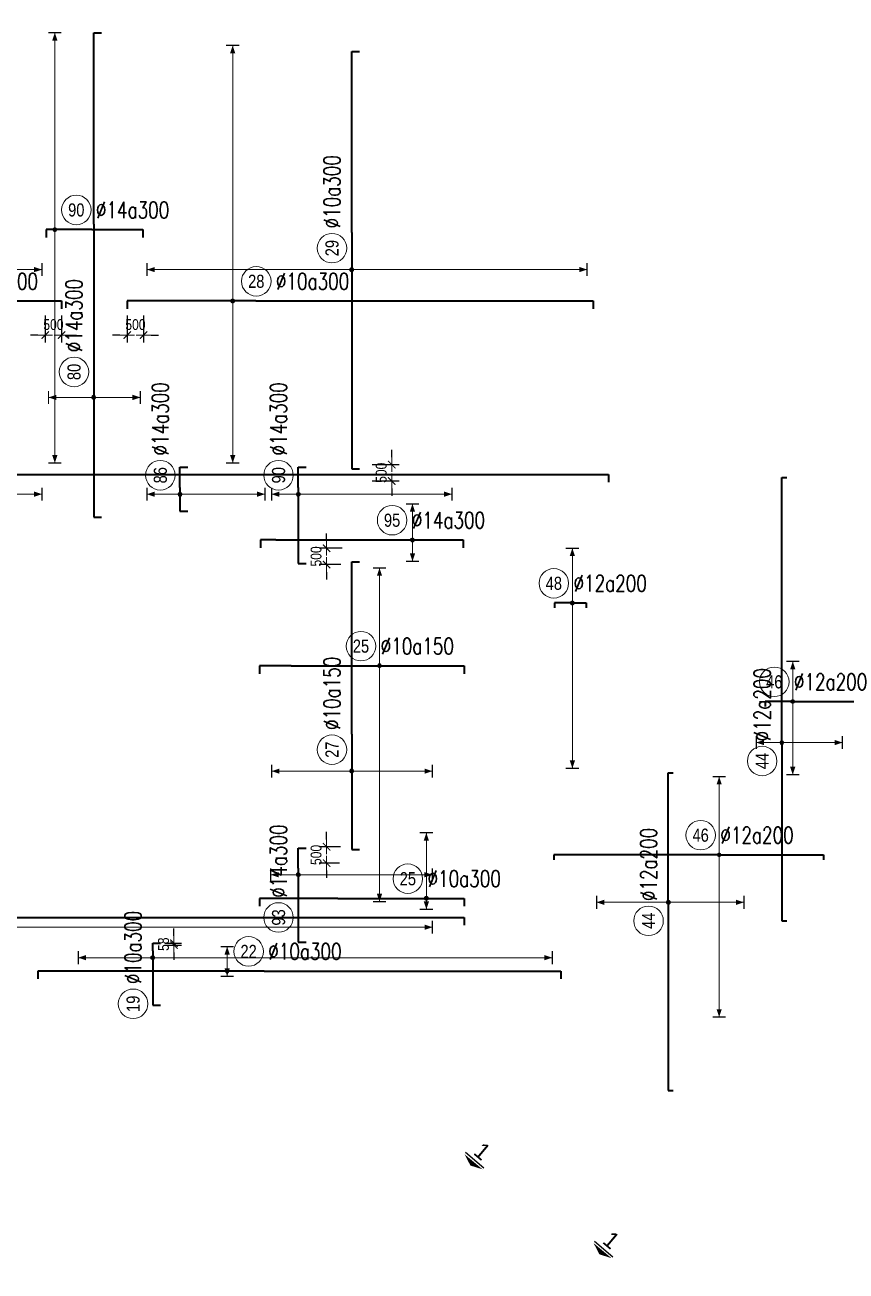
# Model space of a CAD drawing. Header units: millimetres. Extents: x -211477 to 1328726, y -15421 to 98394.
# Drawn here: x 70582 to 95609, y 40765 to 78752 of the extents above; entities that cross this region are included whole.
import ezdxf
from ezdxf.enums import TextEntityAlignment as Align

# ---------------------------------------------------------------- set-up
doc = ezdxf.new("R2010")
doc.units = ezdxf.units.MM
doc.header["$MEASUREMENT"] = 0
for name, color, linetype, lineweight in [('00-TT.Dim', 8, 'Continuous', 13), ('00-TT.Text', 4, 'Continuous', 13), ('NDC_S_DIM', 1, 'Continuous', 9), ('NDC_S_REBAR', 4, 'Continuous', 35), ('NDC_S_VN TEXT', 7, 'Continuous', 20)]:
    doc.layers.add(name, color=color, linetype=linetype, lineweight=lineweight)
doc.styles.add('ARIAL', font='arial.ttf', dxfattribs={"width": 0.8})
doc.styles.add('AUDIT_D_170222151448-0', font='')
doc.styles.add('NDC_ROMANS', font='romans.shx', dxfattribs={"width": 0.8})
doc.styles.add('VNAVANTH', font='')
doc.styles.get('AUDIT_D_170222151448-0').set_extended_font_data('.VnAvantH')
doc.styles.get('VNAVANTH').set_extended_font_data('.VnAvantH')
doc.dimstyles.new('NDC_dim_150', dxfattribs={"dimscale": 150, "dimtxt": 2.2, "dimasz": 1.5, "dimexe": 1.5, "dimexo": 2.5, "dimgap": 1, "dimtad": 1, "dimdec": 0, "dimzin": 0, "dimdsep": 46, "dimtxsty": 'ARIAL', "dimblk": 'DIMMARK', "dimcen": 0.09, "dimdle": 1.2, "dimclrd": 1, "dimclre": 1, "dimclrt": 3, "dimadec": 0, "dimazin": 0, "dimtfac": 1, "dimtdec": 0, "dimtix": 1, "dimtofl": 0, "dimtmove": 0, "dimatfit": 3, "dimfxl": 4, "dimfxlon": 1, "dimtolj": 1, "dimtzin": 0, "dimarcsym": 0})

# ---------------------------------------------------------------- blocks, each defined once
blk = doc.blocks.new('*U30')
h = blk.add_hatch(color=6)
edge = h.paths.add_edge_path()
edge.add_arc((0, 0), 0.3, 0, 360)
at = {"layer": 'NDC_S_DIM', "color": 8}
for q in [(0, 11.93), (0, -24.73)]:
    blk.add_line((0, 0), q, dxfattribs=at)
for points in [[(-1, 11.93, 0.2, 0.2, 0), (1, 11.93, 0, 0, 0)], [(-1, -24.73, 0.2, 0.2, 0), (1, -24.73, 0, 0, 0)]]:
    blk.add_lwpolyline(points, format="xyseb", dxfattribs=at)
at = {"layer": 'NDC_S_DIM'}
blk.add_circle((-2.82, 3), 2.25, dxfattribs=at)
at = {"layer": 'NDC_S_DIM', "color": 6}
blk.add_circle((0, 0), 0.3, dxfattribs=at)
at = {"layer": 'NDC_S_DIM', "color": 8}
for points in [[(-0.4, 10.73), (0, 11.93), (0.4, 10.73)], [(-0.4, -23.53), (0, -24.73), (0.4, -23.53)]]:
    blk.add_solid(points, dxfattribs=at)
at = {"layer": 'NDC_S_REBAR'}
for p, q in [((0, 0), (-25.21, 0)), ((-25.21, 0), (-25.21, -0.75)), ((0, 0), (15.88, 0)), ((15.88, 0), (15.88, -0.75)), ((-25.21, -0.75), (-25.21, -0.75)), ((15.88, -0.75), (15.88, -0.75))]:
    blk.add_line(p, q, dxfattribs=at)
at = {"layer": 'NDC_S_VN TEXT', "style": 'ARIAL', "width": 0.8}
blk.add_attdef('KHT', text='', height=2, dxfattribs=at).set_placement((-2.82, 3), align=Align.MIDDLE_CENTER)
at = {"layer": 'NDC_S_VN TEXT', "color": 3, "style": 'NDC_ROMANS', "width": 0.75}
blk.add_attdef('DKT', (0.18, 1.75), '', height=2.5, dxfattribs=at)
blk = doc.blocks.new('*U31')
h = blk.add_hatch(color=6)
edge = h.paths.add_edge_path()
edge.add_arc((0, 0), 0.3, 0, 360)
at = {"layer": 'NDC_S_DIM', "color": 8}
for q in [(0, 10.93), (0, -11.54)]:
    blk.add_line((0, 0), q, dxfattribs=at)
for points in [[(-1, 10.93, 0.2, 0.2, 0), (1, 10.93, 0, 0, 0)], [(-1, -11.54, 0.2, 0.2, 0), (1, -11.54, 0, 0, 0)]]:
    blk.add_lwpolyline(points, format="xyseb", dxfattribs=at)
at = {"layer": 'NDC_S_DIM'}
blk.add_circle((-2.82, 3), 2.25, dxfattribs=at)
at = {"layer": 'NDC_S_DIM', "color": 6}
blk.add_circle((0, 0), 0.3, dxfattribs=at)
at = {"layer": 'NDC_S_DIM', "color": 8}
for points in [[(-0.4, 9.73), (0, 10.93), (0.4, 9.73)], [(-0.4, -10.34), (0, -11.54), (0.4, -10.34)]]:
    blk.add_solid(points, dxfattribs=at)
at = {"layer": 'NDC_S_REBAR'}
for p, q in [((0, 0), (-28.68, 0)), ((-28.68, 0), (-28.68, -0.75)), ((0, 0), (19.76, 0)), ((19.76, 0), (19.76, -0.75)), ((-28.68, -0.75), (-28.68, -0.75)), ((19.76, -0.75), (19.76, -0.75))]:
    blk.add_line(p, q, dxfattribs=at)
at = {"layer": 'NDC_S_VN TEXT', "style": 'ARIAL', "width": 0.8}
blk.add_attdef('KHT', text='', height=2, dxfattribs=at).set_placement((-2.82, 3), align=Align.MIDDLE_CENTER)
at = {"layer": 'NDC_S_VN TEXT', "color": 3, "style": 'NDC_ROMANS', "width": 0.75}
blk.add_attdef('DKT', (0.18, 1.75), '', height=2.5, dxfattribs=at)
blk = doc.blocks.new('DIMMARK')
at = {"layer": 'NDC_S_DIM', "color": 1}
blk.add_line((-1.5, 0), (1, 0), dxfattribs=at)
at = {"layer": 'NDC_S_DIM', "color": 2, "const_width": 0.15}
blk.add_lwpolyline([(-0.5, -0.5), (0.5, 0.5)], dxfattribs=at)
blk = doc.blocks.new('*D114')
at = {"layer": 'NDC_S_DIM', "color": 1, "lineweight": -2, "transparency": 16777216}
for p, q in [((71200, 69897), (71200, 69072)), ((71700, 69897), (71700, 69072)), ((70975, 69297), (70750, 69297)), ((71925, 69297), (72150, 69297))]:
    blk.add_line(p, q, dxfattribs=at)
at = {"layer": 'NDC_S_DIM', "color": 1, "lineweight": -2, "transparency": 16777216, "xscale": 225, "yscale": 225, "zscale": 225}
blk.add_blockref('DIMMARK', (71200, 69297), dxfattribs=at)
at = {"layer": 'NDC_S_DIM', "color": 1, "lineweight": -2, "transparency": 16777216, "xscale": 225, "yscale": 225, "zscale": 225, "rotation": 180}
blk.add_blockref('DIMMARK', (71700, 69297), dxfattribs=at)
at = {"layer": 'NDC_S_DIM', "color": 3, "transparency": 16777216, "insert": (71450, 69616), "char_height": 330, "attachment_point": 5, "style": 'ARIAL'}
blk.add_mtext('\\A1;500', dxfattribs=at)
blk = doc.blocks.new('*D115')
at = {"layer": 'NDC_S_DIM', "color": 1, "lineweight": -2, "transparency": 16777216}
for p, q in [((73700, 69897), (73700, 69072)), ((74200, 69897), (74200, 69072)), ((73475, 69297), (73250, 69297)), ((74425, 69297), (74650, 69297))]:
    blk.add_line(p, q, dxfattribs=at)
at = {"layer": 'NDC_S_DIM', "color": 1, "lineweight": -2, "transparency": 16777216, "xscale": 225, "yscale": 225, "zscale": 225}
blk.add_blockref('DIMMARK', (73700, 69297), dxfattribs=at)
at = {"layer": 'NDC_S_DIM', "color": 1, "lineweight": -2, "transparency": 16777216, "xscale": 225, "yscale": 225, "zscale": 225, "rotation": 180}
blk.add_blockref('DIMMARK', (74200, 69297), dxfattribs=at)
at = {"layer": 'NDC_S_DIM', "color": 3, "transparency": 16777216, "insert": (73950, 69616), "char_height": 330, "attachment_point": 5, "style": 'ARIAL'}
blk.add_mtext('\\A1;500', dxfattribs=at)
blk = doc.blocks.new('*D116')
at = {"layer": 'NDC_S_DIM', "color": 1, "lineweight": -2, "transparency": 16777216}
for p, q in [((81761, 65575), (81761, 65800)), ((81161, 65350), (81986, 65350)), ((81161, 64850), (81986, 64850)), ((81761, 64625), (81761, 64400))]:
    blk.add_line(p, q, dxfattribs=at)
at = {"layer": 'NDC_S_DIM', "color": 1, "lineweight": -2, "transparency": 16777216, "xscale": 225, "yscale": 225, "zscale": 225}
for p, rotation in [((81761, 65350), 270), ((81761, 64850), 90)]:
    blk.add_blockref('DIMMARK', p, dxfattribs=dict(at, rotation=rotation))
at = {"layer": 'NDC_S_DIM', "color": 3, "transparency": 16777216, "insert": (81442, 65100), "char_height": 330, "attachment_point": 5, "rotation": 90, "style": 'ARIAL'}
blk.add_mtext('\\A1;500', dxfattribs=at)
blk = doc.blocks.new('*D117')
at = {"layer": 'NDC_S_DIM', "color": 1, "lineweight": -2, "transparency": 16777216}
for p, q in [((79776, 63025), (79776, 63250)), ((80251, 62800), (79551, 62800)), ((80208, 62300), (79551, 62300)), ((79776, 62075), (79776, 61850))]:
    blk.add_line(p, q, dxfattribs=at)
at = {"layer": 'NDC_S_DIM', "color": 1, "lineweight": -2, "transparency": 16777216, "xscale": 225, "yscale": 225, "zscale": 225}
for p, rotation in [((79776, 62800), 270), ((79776, 62300), 90)]:
    blk.add_blockref('DIMMARK', p, dxfattribs=dict(at, rotation=rotation))
at = {"layer": 'NDC_S_DIM', "color": 3, "transparency": 16777216, "insert": (79457, 62550), "char_height": 330, "attachment_point": 5, "rotation": 90, "style": 'ARIAL'}
blk.add_mtext('\\A1;500', dxfattribs=at)
blk = doc.blocks.new('*D118')
at = {"layer": 'NDC_S_DIM', "color": 1, "lineweight": -2, "transparency": 16777216}
for p, q in [((79776, 53925), (79776, 54150)), ((80204, 53700), (79551, 53700)), ((80166, 53200), (79551, 53200)), ((79776, 52975), (79776, 52750))]:
    blk.add_line(p, q, dxfattribs=at)
at = {"layer": 'NDC_S_DIM', "color": 1, "lineweight": -2, "transparency": 16777216, "xscale": 225, "yscale": 225, "zscale": 225}
for p, rotation in [((79776, 53700), 270), ((79776, 53200), 90)]:
    blk.add_blockref('DIMMARK', p, dxfattribs=dict(at, rotation=rotation))
at = {"layer": 'NDC_S_DIM', "color": 3, "transparency": 16777216, "insert": (79457, 53450), "char_height": 330, "attachment_point": 5, "rotation": 90, "style": 'ARIAL'}
blk.add_mtext('\\A1;500', dxfattribs=at)
blk = doc.blocks.new('*U80')
h = blk.add_hatch(color=6)
edge = h.paths.add_edge_path()
edge.add_arc((27.07, 0), 0.3, 0, 360)
at = {"layer": 'NDC_S_DIM', "color": 8}
for q in [(27.07, 1.49), (27.07, -3.74)]:
    blk.add_line((27.07, 0), q, dxfattribs=at)
for points in [[(26.07, 1.49, 0.2, 0.2, 0), (28.07, 1.49, 0, 0, 0)], [(26.07, -3.74, 0.2, 0.2, 0), (28.07, -3.74, 0, 0, 0)]]:
    blk.add_lwpolyline(points, format="xyseb", dxfattribs=at)
at = {"layer": 'NDC_S_DIM'}
blk.add_circle((35.24, 3), 2.25, dxfattribs=at)
at = {"layer": 'NDC_S_DIM', "color": 6}
blk.add_circle((27.07, 0), 0.3, dxfattribs=at)
at = {"layer": 'NDC_S_DIM', "color": 8}
for points in [[(26.67, 0.29), (27.07, 1.49), (27.47, 0.29)], [(26.67, -2.54), (27.07, -3.74), (27.47, -2.54)]]:
    blk.add_solid(points, dxfattribs=at)
at = {"layer": 'NDC_S_REBAR'}
for p, q in [((0, 0), (-42.55, 0)), ((-42.55, 0), (-42.55, -1.2)), ((0, 0), (211.07, 0)), ((211.07, 0), (211.07, -1.2)), ((-42.55, -1.2), (-42.55, -1.2)), ((211.07, -1.2), (211.07, -1.2))]:
    blk.add_line(p, q, dxfattribs=at)
at = {"layer": 'NDC_S_VN TEXT', "style": 'ARIAL', "width": 0.8}
blk.add_attdef('KHT', text='', height=2, dxfattribs=at).set_placement((35.24, 3), align=Align.MIDDLE_CENTER)
at = {"layer": 'NDC_S_VN TEXT', "color": 3, "style": 'NDC_ROMANS', "width": 0.75}
blk.add_attdef('DKT', (38.24, 1.75), '', height=2.5, dxfattribs=at)
blk = doc.blocks.new('*U83')
h = blk.add_hatch(color=6)
edge = h.paths.add_edge_path()
edge.add_arc((-7.93, 0), 0.3, 0, 360)
at = {"layer": 'NDC_S_DIM', "color": 8}
for q in [(-7.93, 41.97), (-7.93, -24.94)]:
    blk.add_line((-7.93, 0), q, dxfattribs=at)
for points in [[(-8.93, 41.97, 0.2, 0.2, 0), (-6.93, 41.97, 0, 0, 0)], [(-8.93, -24.94, 0.2, 0.2, 0), (-6.93, -24.94, 0, 0, 0)]]:
    blk.add_lwpolyline(points, format="xyseb", dxfattribs=at)
at = {"layer": 'NDC_S_DIM'}
blk.add_circle((-2.39, 3), 2.25, dxfattribs=at)
at = {"layer": 'NDC_S_DIM', "color": 6}
blk.add_circle((-7.93, 0), 0.3, dxfattribs=at)
at = {"layer": 'NDC_S_DIM', "color": 8}
for points in [[(-8.33, 40.77), (-7.93, 41.97), (-7.53, 40.77)], [(-8.33, -23.74), (-7.93, -24.94), (-7.53, -23.74)]]:
    blk.add_solid(points, dxfattribs=at)
at = {"layer": 'NDC_S_REBAR'}
for p, q in [((0, 0), (-19.62, 0)), ((-19.62, 0), (-19.62, -1.2)), ((0, 0), (15.38, 0)), ((15.38, 0), (15.38, -1.2)), ((-19.62, -1.2), (-19.62, -1.2)), ((15.38, -1.2), (15.38, -1.2))]:
    blk.add_line(p, q, dxfattribs=at)
at = {"layer": 'NDC_S_VN TEXT', "style": 'ARIAL', "width": 0.8}
blk.add_attdef('KHT', text='', height=2, dxfattribs=at).set_placement((-2.39, 3), align=Align.MIDDLE_CENTER)
at = {"layer": 'NDC_S_VN TEXT', "color": 3, "style": 'NDC_ROMANS', "width": 0.75}
blk.add_attdef('DKT', (0.61, 1.75), '', height=2.5, dxfattribs=at)
blk = doc.blocks.new('*U78')
h = blk.add_hatch(color=6)
edge = h.paths.add_edge_path()
edge.add_arc((-3.55, 0), 0.3, 0, 360)
at = {"layer": 'NDC_S_DIM', "color": 8}
for q in [(-3.55, 38.94), (-3.55, -24.69)]:
    blk.add_line((-3.55, 0), q, dxfattribs=at)
for points in [[(-4.55, 38.94, 0.2, 0.2, 0), (-2.55, 38.94, 0, 0, 0)], [(-4.55, -24.69, 0.2, 0.2, 0), (-2.55, -24.69, 0, 0, 0)]]:
    blk.add_lwpolyline(points, format="xyseb", dxfattribs=at)
at = {"layer": 'NDC_S_DIM'}
blk.add_circle((0.04, 3), 2.25, dxfattribs=at)
at = {"layer": 'NDC_S_DIM', "color": 6}
blk.add_circle((-3.55, 0), 0.3, dxfattribs=at)
at = {"layer": 'NDC_S_DIM', "color": 8}
for points in [[(-3.95, 37.74), (-3.55, 38.94), (-3.15, 37.74)], [(-3.95, -23.49), (-3.55, -24.69), (-3.15, -23.49)]]:
    blk.add_solid(points, dxfattribs=at)
at = {"layer": 'NDC_S_REBAR'}
for p, q in [((0, 0), (-19.62, 0)), ((-19.62, 0), (-19.62, -1.2)), ((0, 0), (51.36, 0)), ((51.36, 0), (51.36, -1.2)), ((-19.62, -1.2), (-19.62, -1.2)), ((51.36, -1.2), (51.36, -1.2))]:
    blk.add_line(p, q, dxfattribs=at)
at = {"layer": 'NDC_S_VN TEXT', "style": 'ARIAL', "width": 0.8}
blk.add_attdef('KHT', text='', height=2, dxfattribs=at).set_placement((0.04, 3), align=Align.MIDDLE_CENTER)
at = {"layer": 'NDC_S_VN TEXT', "color": 3, "style": 'NDC_ROMANS', "width": 0.75}
blk.add_attdef('DKT', (3.04, 1.75), '', height=2.5, dxfattribs=at)
blk = doc.blocks.new('*U104')
h = blk.add_hatch(color=6)
edge = h.paths.add_edge_path()
edge.add_arc((13.48, 0), 0.3, 0, 360)
at = {"layer": 'NDC_S_DIM', "color": 8}
for q in [(13.48, 14.92), (13.48, -35.94)]:
    blk.add_line((13.48, 0), q, dxfattribs=at)
for points in [[(12.48, 14.92, 0.2, 0.2, 0), (14.48, 14.92, 0, 0, 0)], [(12.48, -35.94, 0.2, 0.2, 0), (14.48, -35.94, 0, 0, 0)]]:
    blk.add_lwpolyline(points, format="xyseb", dxfattribs=at)
at = {"layer": 'NDC_S_DIM'}
blk.add_circle((10.66, 3), 2.25, dxfattribs=at)
at = {"layer": 'NDC_S_DIM', "color": 6}
blk.add_circle((13.48, 0), 0.3, dxfattribs=at)
at = {"layer": 'NDC_S_DIM', "color": 8}
for points in [[(13.08, 13.72), (13.48, 14.92), (13.88, 13.72)], [(13.08, -34.74), (13.48, -35.94), (13.88, -34.74)]]:
    blk.add_solid(points, dxfattribs=at)
at = {"layer": 'NDC_S_REBAR'}
for p, q in [((0, 0), (-4.81, 0)), ((-4.81, 0), (-4.81, -1.2)), ((0, 0), (26.39, 0)), ((26.39, 0), (26.39, -1.2)), ((-4.81, -1.2), (-4.81, -1.2)), ((26.39, -1.2), (26.39, -1.2))]:
    blk.add_line(p, q, dxfattribs=at)
at = {"layer": 'NDC_S_VN TEXT', "style": 'ARIAL', "width": 0.8}
blk.add_attdef('KHT', text='', height=2, dxfattribs=at).set_placement((10.66, 3), align=Align.MIDDLE_CENTER)
at = {"layer": 'NDC_S_VN TEXT', "color": 3, "style": 'NDC_ROMANS', "width": 0.75}
blk.add_attdef('DKT', (13.66, 1.75), '', height=2.5, dxfattribs=at)
blk = doc.blocks.new('*U97')
h = blk.add_hatch(color=6)
edge = h.paths.add_edge_path()
edge.add_arc((-5.66, 0), 0.3, 0, 360)
at = {"layer": 'NDC_S_DIM', "color": 8}
for q in [(-5.66, 31.2), (-5.66, -35.88)]:
    blk.add_line((-5.66, 0), q, dxfattribs=at)
for points in [[(-6.66, 31.2, 0.2, 0.2, 0), (-4.66, 31.2, 0, 0, 0)], [(-6.66, -35.88, 0.2, 0.2, 0), (-4.66, -35.88, 0, 0, 0)]]:
    blk.add_lwpolyline(points, format="xyseb", dxfattribs=at)
at = {"layer": 'NDC_S_DIM'}
blk.add_circle((-2.39, 3), 2.25, dxfattribs=at)
at = {"layer": 'NDC_S_DIM', "color": 6}
blk.add_circle((-5.66, 0), 0.3, dxfattribs=at)
at = {"layer": 'NDC_S_DIM', "color": 8}
for points in [[(-6.06, 30), (-5.66, 31.2), (-5.26, 30)], [(-6.06, -34.68), (-5.66, -35.88), (-5.26, -34.68)]]:
    blk.add_solid(points, dxfattribs=at)
at = {"layer": 'NDC_S_REBAR'}
for p, q in [((0, 0), (-36.04, 0)), ((-36.04, 0), (-36.04, -1.2)), ((0, 0), (27.6, 0)), ((27.6, 0), (27.6, -1.2)), ((-36.04, -1.2), (-36.04, -1.2)), ((27.6, -1.2), (27.6, -1.2))]:
    blk.add_line(p, q, dxfattribs=at)
at = {"layer": 'NDC_S_VN TEXT', "style": 'ARIAL', "width": 0.8}
blk.add_attdef('KHT', text='', height=2, dxfattribs=at).set_placement((-2.39, 3), align=Align.MIDDLE_CENTER)
at = {"layer": 'NDC_S_VN TEXT', "color": 3, "style": 'NDC_ROMANS', "width": 0.75}
blk.add_attdef('DKT', (0.61, 1.75), '', height=2.5, dxfattribs=at)
blk = doc.blocks.new('*U92')
h = blk.add_hatch(color=6)
edge = h.paths.add_edge_path()
edge.add_arc((-26.39, 0), 0.3, 0, 360)
at = {"layer": 'NDC_S_DIM', "color": 8}
for q in [(-26.39, 6.89), (-26.39, -7.11)]:
    blk.add_line((-26.39, 0), q, dxfattribs=at)
for points in [[(-27.39, 6.89, 0.2, 0.2, 0), (-25.39, 6.89, 0, 0, 0)], [(-27.39, -7.11, 0.2, 0.2, 0), (-25.39, -7.11, 0, 0, 0)]]:
    blk.add_lwpolyline(points, format="xyseb", dxfattribs=at)
at = {"layer": 'NDC_S_DIM'}
blk.add_circle((-22.5, 3), 2.25, dxfattribs=at)
at = {"layer": 'NDC_S_DIM', "color": 6}
blk.add_circle((-26.39, 0), 0.3, dxfattribs=at)
at = {"layer": 'NDC_S_DIM', "color": 8}
for points in [[(-26.79, 5.69), (-26.39, 6.89), (-25.99, 5.69)], [(-26.79, -5.91), (-26.39, -7.11), (-25.99, -5.91)]]:
    blk.add_solid(points, dxfattribs=at)
at = {"layer": 'NDC_S_REBAR'}
for p, q in [((0, 0), (-44.66, 0)), ((-44.66, 0), (-44.66, -1.2)), ((0, 0), (29.17, 0)), ((29.17, 0), (29.17, -1.2)), ((-44.66, -1.2), (-44.66, -1.2)), ((29.17, -1.2), (29.17, -1.2))]:
    blk.add_line(p, q, dxfattribs=at)
at = {"layer": 'NDC_S_VN TEXT', "style": 'ARIAL', "width": 0.8}
blk.add_attdef('KHT', text='', height=2, dxfattribs=at).set_placement((-22.5, 3), align=Align.MIDDLE_CENTER)
at = {"layer": 'NDC_S_VN TEXT', "color": 3, "style": 'NDC_ROMANS', "width": 0.75}
blk.add_attdef('DKT', (-19.5, 1.75), '', height=2.5, dxfattribs=at)
blk = doc.blocks.new('*U84')
h = blk.add_hatch(color=6)
edge = h.paths.add_edge_path()
edge.add_arc((-1.02, 0), 0.3, 0, 360)
at = {"layer": 'NDC_S_DIM', "color": 8}
for q in [(-1.02, 5.04), (-1.02, -12.96)]:
    blk.add_line((-1.02, 0), q, dxfattribs=at)
for points in [[(-2.02, 5.04, 0.2, 0.2, 0), (-0.02, 5.04, 0, 0, 0)], [(-2.02, -12.96, 0.2, 0.2, 0), (-0.02, -12.96, 0, 0, 0)]]:
    blk.add_lwpolyline(points, format="xyseb", dxfattribs=at)
at = {"layer": 'NDC_S_DIM'}
blk.add_circle((1.87, 3), 2.25, dxfattribs=at)
at = {"layer": 'NDC_S_DIM', "color": 6}
blk.add_circle((-1.02, 0), 0.3, dxfattribs=at)
at = {"layer": 'NDC_S_DIM', "color": 8}
for points in [[(-1.42, 3.84), (-1.02, 5.04), (-0.62, 3.84)], [(-1.42, -11.76), (-1.02, -12.96), (-0.62, -11.76)]]:
    blk.add_solid(points, dxfattribs=at)
at = {"layer": 'NDC_S_REBAR'}
for p, q in [((0, 0), (-3.6, 0)), ((-3.6, 0), (-3.6, -1.2)), ((0, 0), (3.1, 0)), ((3.1, 0), (3.1, -1.2)), ((-3.6, -1.2), (-3.6, -1.2)), ((3.1, -1.2), (3.1, -1.2))]:
    blk.add_line(p, q, dxfattribs=at)
at = {"layer": 'NDC_S_VN TEXT', "style": 'ARIAL', "width": 0.8}
blk.add_attdef('KHT', text='', height=2, dxfattribs=at).set_placement((1.87, 3), align=Align.MIDDLE_CENTER)
at = {"layer": 'NDC_S_VN TEXT', "color": 3, "style": 'NDC_ROMANS', "width": 0.75}
blk.add_attdef('DKT', (4.87, 1.75), '', height=2.5, dxfattribs=at)
blk = doc.blocks.new('*U85')
h = blk.add_hatch(color=6)
edge = h.paths.add_edge_path()
edge.add_arc((-1.02, 0), 0.3, 0, 360)
at = {"layer": 'NDC_S_DIM', "color": 8}
for q in [(-1.02, 4.06), (-1.02, -23.44)]:
    blk.add_line((-1.02, 0), q, dxfattribs=at)
for points in [[(-2.02, 4.06, 0.2, 0.2, 0), (-0.02, 4.06, 0, 0, 0)], [(-2.02, -23.44, 0.2, 0.2, 0), (-0.02, -23.44, 0, 0, 0)]]:
    blk.add_lwpolyline(points, format="xyseb", dxfattribs=at)
at = {"layer": 'NDC_S_DIM'}
blk.add_circle((1.87, 3), 2.25, dxfattribs=at)
at = {"layer": 'NDC_S_DIM', "color": 6}
blk.add_circle((-1.02, 0), 0.3, dxfattribs=at)
at = {"layer": 'NDC_S_DIM', "color": 8}
for points in [[(-1.42, 2.86), (-1.02, 4.06), (-0.62, 2.86)], [(-1.42, -22.24), (-1.02, -23.44), (-0.62, -22.24)]]:
    blk.add_solid(points, dxfattribs=at)
at = {"layer": 'NDC_S_REBAR'}
for p, q in [((0, 0), (-11.6, 0)), ((-11.6, 0), (-11.6, -1.2)), ((0, 0), (3.1, 0)), ((3.1, 0), (3.1, -1.2)), ((-11.6, -1.2), (-11.6, -1.2)), ((3.1, -1.2), (3.1, -1.2))]:
    blk.add_line(p, q, dxfattribs=at)
at = {"layer": 'NDC_S_VN TEXT', "style": 'ARIAL', "width": 0.8}
blk.add_attdef('KHT', text='', height=2, dxfattribs=at).set_placement((1.87, 3), align=Align.MIDDLE_CENTER)
at = {"layer": 'NDC_S_VN TEXT', "color": 3, "style": 'NDC_ROMANS', "width": 0.75}
blk.add_attdef('DKT', (4.87, 1.75), '', height=2.5, dxfattribs=at)
blk = doc.blocks.new('*U74')
h = blk.add_hatch(color=6)
edge = h.paths.add_edge_path()
edge.add_arc((-5.66, 0), 0.3, 0, 360)
at = {"layer": 'NDC_S_DIM', "color": 8}
for q in [(-5.66, 12.2), (-5.66, -12.3)]:
    blk.add_line((-5.66, 0), q, dxfattribs=at)
for points in [[(-6.66, 12.2, 0.2, 0.2, 0), (-4.66, 12.2, 0, 0, 0)], [(-6.66, -12.3, 0.2, 0.2, 0), (-4.66, -12.3, 0, 0, 0)]]:
    blk.add_lwpolyline(points, format="xyseb", dxfattribs=at)
at = {"layer": 'NDC_S_DIM'}
blk.add_circle((-2.39, 3), 2.25, dxfattribs=at)
at = {"layer": 'NDC_S_DIM', "color": 6}
blk.add_circle((-5.66, 0), 0.3, dxfattribs=at)
at = {"layer": 'NDC_S_DIM', "color": 8}
for points in [[(-6.06, 11), (-5.66, 12.2), (-5.26, 11)], [(-6.06, -11.1), (-5.66, -12.3), (-5.26, -11.1)]]:
    blk.add_solid(points, dxfattribs=at)
at = {"layer": 'NDC_S_REBAR'}
for p, q in [((0, 0), (-17.58, 0)), ((-17.58, 0), (-17.58, -1.2)), ((0, 0), (26.26, 0)), ((26.26, 0), (26.26, -1.2)), ((-17.58, -1.2), (-17.58, -1.2)), ((26.26, -1.2), (26.26, -1.2))]:
    blk.add_line(p, q, dxfattribs=at)
at = {"layer": 'NDC_S_VN TEXT', "style": 'ARIAL', "width": 0.8}
blk.add_attdef('KHT', text='', height=2, dxfattribs=at).set_placement((-2.39, 3), align=Align.MIDDLE_CENTER)
at = {"layer": 'NDC_S_VN TEXT', "color": 3, "style": 'NDC_ROMANS', "width": 0.75}
blk.add_attdef('DKT', (0.61, 1.75), '', height=2.5, dxfattribs=at)
blk = doc.blocks.new('*U75')
h = blk.add_hatch(color=6)
edge = h.paths.add_edge_path()
edge.add_arc((-1.02, 0), 0.3, 0, 360)
at = {"layer": 'NDC_S_DIM', "color": 8}
for q in [(-1.02, 4.2), (-1.02, -20.44)]:
    blk.add_line((-1.02, 0), q, dxfattribs=at)
for points in [[(-2.02, 4.2, 0.2, 0.2, 0), (-0.02, 4.2, 0, 0, 0)], [(-2.02, -20.44, 0.2, 0.2, 0), (-0.02, -20.44, 0, 0, 0)]]:
    blk.add_lwpolyline(points, format="xyseb", dxfattribs=at)
at = {"layer": 'NDC_S_DIM'}
blk.add_circle((-7.53, 3), 2.25, dxfattribs=at)
at = {"layer": 'NDC_S_DIM', "color": 6}
blk.add_circle((-1.02, 0), 0.3, dxfattribs=at)
at = {"layer": 'NDC_S_DIM', "color": 8}
for points in [[(-1.42, 3), (-1.02, 4.2), (-0.62, 3)], [(-1.42, -19.24), (-1.02, -20.44), (-0.62, -19.24)]]:
    blk.add_solid(points, dxfattribs=at)
at = {"layer": 'NDC_S_REBAR'}
for p, q in [((0, 0), (-11.28, 0)), ((-11.28, 0), (-11.28, -1.2)), ((0, 0), (3.04, 0)), ((3.04, 0), (3.04, -1.2)), ((-11.28, -1.2), (-11.28, -1.2)), ((3.04, -1.2), (3.04, -1.2))]:
    blk.add_line(p, q, dxfattribs=at)
at = {"layer": 'NDC_S_VN TEXT', "style": 'ARIAL', "width": 0.8}
blk.add_attdef('KHT', text='', height=2, dxfattribs=at).set_placement((-7.53, 3), align=Align.MIDDLE_CENTER)
at = {"layer": 'NDC_S_VN TEXT', "color": 3, "style": 'NDC_ROMANS', "width": 0.75}
blk.add_attdef('DKT', (-4.53, 1.75), '', height=2.5, dxfattribs=at)
blk = doc.blocks.new('*U72')
h = blk.add_hatch(color=6)
edge = h.paths.add_edge_path()
edge.add_arc((20.84, 0), 0.3, 0, 360)
at = {"layer": 'NDC_S_DIM', "color": 8}
for q in [(20.84, 5.48), (20.84, -3.27)]:
    blk.add_line((20.84, 0), q, dxfattribs=at)
for points in [[(19.84, 5.48, 0.2, 0.2, 0), (21.84, 5.48, 0, 0, 0)], [(19.84, -3.27, 0.2, 0.2, 0), (21.84, -3.27, 0, 0, 0)]]:
    blk.add_lwpolyline(points, format="xyseb", dxfattribs=at)
at = {"layer": 'NDC_S_DIM'}
blk.add_circle((17.74, 3), 2.25, dxfattribs=at)
at = {"layer": 'NDC_S_DIM', "color": 6}
blk.add_circle((20.84, 0), 0.3, dxfattribs=at)
at = {"layer": 'NDC_S_DIM', "color": 8}
for points in [[(20.44, 4.28), (20.84, 5.48), (21.24, 4.28)], [(20.44, -2.07), (20.84, -3.27), (21.24, -2.07)]]:
    blk.add_solid(points, dxfattribs=at)
at = {"layer": 'NDC_S_REBAR'}
for p, q in [((0, 0), (-2.31, 0)), ((-2.31, 0), (-2.31, -1.2)), ((0, 0), (28.58, 0)), ((28.58, 0), (28.58, -1.2)), ((-2.31, -1.2), (-2.31, -1.2)), ((28.58, -1.2), (28.58, -1.2))]:
    blk.add_line(p, q, dxfattribs=at)
at = {"layer": 'NDC_S_VN TEXT', "style": 'ARIAL', "width": 0.8}
blk.add_attdef('KHT', text='', height=2, dxfattribs=at).set_placement((17.74, 3), align=Align.MIDDLE_CENTER)
at = {"layer": 'NDC_S_VN TEXT', "color": 3, "style": 'NDC_ROMANS', "width": 0.75}
blk.add_attdef('DKT', (20.74, 1.75), '', height=2.5, dxfattribs=at)
blk = doc.blocks.new('*U71')
h = blk.add_hatch(color=6)
edge = h.paths.add_edge_path()
edge.add_arc((27.07, 0), 0.3, 0, 360)
at = {"layer": 'NDC_S_DIM', "color": 8}
for q in [(27.07, 1.53), (27.07, -4.8)]:
    blk.add_line((27.07, 0), q, dxfattribs=at)
for points in [[(26.07, 1.53, 0.2, 0.2, 0), (28.07, 1.53, 0, 0, 0)], [(26.07, -4.8, 0.2, 0.2, 0), (28.07, -4.8, 0, 0, 0)]]:
    blk.add_lwpolyline(points, format="xyseb", dxfattribs=at)
at = {"layer": 'NDC_S_DIM', "color": 6}
blk.add_circle((27.07, 0), 0.3, dxfattribs=at)
at = {"layer": 'NDC_S_DIM'}
blk.add_circle((35.24, -3.03), 2.25, dxfattribs=at)
at = {"layer": 'NDC_S_DIM', "color": 8}
for points in [[(26.67, 0.33), (27.07, 1.53), (27.47, 0.33)], [(26.67, -3.6), (27.07, -4.8), (27.47, -3.6)]]:
    blk.add_solid(points, dxfattribs=at)
at = {"layer": 'NDC_S_REBAR'}
for p, q in [((0, 0), (-42.52, 0)), ((-42.52, 0), (-42.52, -1.2)), ((0, 0), (189.1, 0)), ((189.1, 0), (189.1, -1.2)), ((-42.52, -1.2), (-42.52, -1.2)), ((189.1, -1.2), (189.1, -1.2))]:
    blk.add_line(p, q, dxfattribs=at)
at = {"layer": 'NDC_S_VN TEXT', "color": 3, "style": 'NDC_ROMANS', "width": 0.75}
blk.add_attdef('DKT', (38.24, -4.28), '', height=2.5, dxfattribs=at)
at = {"layer": 'NDC_S_VN TEXT', "style": 'ARIAL', "width": 0.8}
blk.add_attdef('KHT', text='', height=2, dxfattribs=at).set_placement((35.24, -3.03), align=Align.MIDDLE_CENTER)
blk = doc.blocks.new('*U129')
h = blk.add_hatch(color=6)
edge = h.paths.add_edge_path()
edge.add_arc((13.48, 0), 0.3, 0, 360)
at = {"layer": 'NDC_S_DIM', "color": 8}
for q in [(13.48, 10), (13.48, -1.67)]:
    blk.add_line((13.48, 0), q, dxfattribs=at)
for points in [[(12.48, 10, 0.2, 0.2, 0), (14.48, 10, 0, 0, 0)], [(12.48, -1.67, 0.2, 0.2, 0), (14.48, -1.67, 0, 0, 0)]]:
    blk.add_lwpolyline(points, format="xyseb", dxfattribs=at)
at = {"layer": 'NDC_S_DIM'}
blk.add_circle((10.66, 3), 2.25, dxfattribs=at)
at = {"layer": 'NDC_S_DIM', "color": 6}
blk.add_circle((13.48, 0), 0.3, dxfattribs=at)
at = {"layer": 'NDC_S_DIM', "color": 8}
for points in [[(13.08, 8.8), (13.48, 10), (13.88, 8.8)], [(13.08, -0.47), (13.48, -1.67), (13.88, -0.47)]]:
    blk.add_solid(points, dxfattribs=at)
at = {"layer": 'NDC_S_REBAR'}
for p, q in [((0, 0), (-11.96, 0)), ((-11.96, 0), (-11.96, -1.2)), ((0, 0), (19.24, 0)), ((19.24, 0), (19.24, -1.2)), ((-11.96, -1.2), (-11.96, -1.2)), ((19.24, -1.2), (19.24, -1.2))]:
    blk.add_line(p, q, dxfattribs=at)
at = {"layer": 'NDC_S_VN TEXT', "style": 'ARIAL', "width": 0.8}
blk.add_attdef('KHT', text='', height=2, dxfattribs=at).set_placement((10.66, 3), align=Align.MIDDLE_CENTER)
at = {"layer": 'NDC_S_VN TEXT', "color": 3, "style": 'NDC_ROMANS', "width": 0.75}
blk.add_attdef('DKT', (13.66, 1.75), '', height=2.5, dxfattribs=at)
blk = doc.blocks.new('*U132')
h = blk.add_hatch(color=6)
edge = h.paths.add_edge_path()
edge.add_arc((-1.02, 0), 0.3, 0, 360)
at = {"layer": 'NDC_S_DIM', "color": 8}
for q in [(-1.02, 11.35), (-1.02, -60.88)]:
    blk.add_line((-1.02, 0), q, dxfattribs=at)
for points in [[(-2.02, 11.35, 0.2, 0.2, 0), (-0.02, 11.35, 0, 0, 0)], [(-2.02, -60.88, 0.2, 0.2, 0), (-0.02, -60.88, 0, 0, 0)]]:
    blk.add_lwpolyline(points, format="xyseb", dxfattribs=at)
at = {"layer": 'NDC_S_DIM'}
blk.add_circle((-8.05, 3), 2.25, dxfattribs=at)
at = {"layer": 'NDC_S_DIM', "color": 6}
blk.add_circle((-1.02, 0), 0.3, dxfattribs=at)
at = {"layer": 'NDC_S_DIM', "color": 8}
for points in [[(-1.42, 10.15), (-1.02, 11.35), (-0.62, 10.15)], [(-1.42, -59.68), (-1.02, -60.88), (-0.62, -59.68)]]:
    blk.add_solid(points, dxfattribs=at)
at = {"layer": 'NDC_S_REBAR'}
for p, q in [((0, 0), (-8.28, 0)), ((-8.28, 0), (-8.28, -1.2)), ((0, 0), (1.18, 0)), ((1.18, 0), (1.18, -1.2)), ((-8.28, -1.2), (-8.28, -1.2)), ((1.18, -1.2), (1.18, -1.2))]:
    blk.add_line(p, q, dxfattribs=at)
at = {"layer": 'NDC_S_VN TEXT', "style": 'ARIAL', "width": 0.8}
blk.add_attdef('KHT', text='', height=2, dxfattribs=at).set_placement((-8.05, 3), align=Align.MIDDLE_CENTER)
at = {"layer": 'NDC_S_VN TEXT', "color": 3, "style": 'NDC_ROMANS', "width": 0.75}
blk.add_attdef('DKT', (-5.05, 1.75), '', height=2.5, dxfattribs=at)
blk = doc.blocks.new('*U133')
h = blk.add_hatch(color=6)
edge = h.paths.add_edge_path()
edge.add_arc((-5.66, 0), 0.3, 0, 360)
at = {"layer": 'NDC_S_DIM', "color": 8}
for q in [(-5.66, 3.71), (-5.66, -0.79)]:
    blk.add_line((-5.66, 0), q, dxfattribs=at)
for points in [[(-6.66, 3.71, 0.2, 0.2, 0), (-4.66, 3.71, 0, 0, 0)], [(-6.66, -0.79, 0.2, 0.2, 0), (-4.66, -0.79, 0, 0, 0)]]:
    blk.add_lwpolyline(points, format="xyseb", dxfattribs=at)
at = {"layer": 'NDC_S_DIM'}
blk.add_circle((-2.39, 3), 2.25, dxfattribs=at)
at = {"layer": 'NDC_S_DIM', "color": 6}
blk.add_circle((-5.66, 0), 0.3, dxfattribs=at)
at = {"layer": 'NDC_S_DIM', "color": 8}
for points in [[(-6.06, 2.51), (-5.66, 3.71), (-5.26, 2.51)], [(-6.06, 0.41), (-5.66, -0.79), (-5.26, 0.41)]]:
    blk.add_solid(points, dxfattribs=at)
at = {"layer": 'NDC_S_REBAR'}
for p, q in [((0, 0), (-34.51, 0)), ((-34.51, 0), (-34.51, -1.2)), ((0, 0), (45.17, 0)), ((45.17, 0), (45.17, -1.2)), ((-34.51, -1.2), (-34.51, -1.2)), ((45.17, -1.2), (45.17, -1.2))]:
    blk.add_line(p, q, dxfattribs=at)
at = {"layer": 'NDC_S_VN TEXT', "style": 'ARIAL', "width": 0.8}
blk.add_attdef('KHT', text='', height=2, dxfattribs=at).set_placement((-2.39, 3), align=Align.MIDDLE_CENTER)
at = {"layer": 'NDC_S_VN TEXT', "color": 3, "style": 'NDC_ROMANS', "width": 0.75}
blk.add_attdef('DKT', (0.61, 1.75), '', height=2.5, dxfattribs=at)
blk = doc.blocks.new('*U422')
h = blk.add_hatch(color=6)
edge = h.paths.add_edge_path()
edge.add_arc((0, 0), 0.3, 0, 360)
at = {"layer": 'NDC_S_DIM', "color": 8}
for q in [(0, 8.35), (0, -25.2)]:
    blk.add_line((0, 0), q, dxfattribs=at)
for points in [[(-1, 8.35, 0.2, 0.2, 0), (1, 8.35, 0, 0, 0)], [(-1, -25.2, 0.2, 0.2, 0), (1, -25.2, 0, 0, 0)]]:
    blk.add_lwpolyline(points, format="xyseb", dxfattribs=at)
at = {"layer": 'NDC_S_DIM'}
blk.add_circle((-2.82, 3), 2.25, dxfattribs=at)
at = {"layer": 'NDC_S_DIM', "color": 6}
blk.add_circle((0, 0), 0.3, dxfattribs=at)
at = {"layer": 'NDC_S_DIM', "color": 8}
for points in [[(-0.4, 7.15), (0, 8.35), (0.4, 7.15)], [(-0.4, -24), (0, -25.2), (0.4, -24)]]:
    blk.add_solid(points, dxfattribs=at)
at = {"layer": 'NDC_S_REBAR'}
for p, q in [((0, 0), (-2.74, 0)), ((-2.74, 0), (-2.74, -0.75)), ((0, 0), (2.1, 0)), ((2.1, 0), (2.1, -0.75)), ((-2.74, -0.75), (-2.74, -0.75)), ((2.1, -0.75), (2.1, -0.75))]:
    blk.add_line(p, q, dxfattribs=at)
at = {"layer": 'NDC_S_VN TEXT', "style": 'ARIAL', "width": 0.8}
blk.add_attdef('KHT', text='', height=2, dxfattribs=at).set_placement((-2.82, 3), align=Align.MIDDLE_CENTER)
at = {"layer": 'NDC_S_VN TEXT', "color": 3, "style": 'NDC_ROMANS', "width": 0.75}
blk.add_attdef('DKT', (0.18, 1.75), '', height=2.5, dxfattribs=at)
blk = doc.blocks.new('*U426')
h = blk.add_hatch(color=6)
edge = h.paths.add_edge_path()
edge.add_arc((-1.02, 0), 0.3, 0, 360)
at = {"layer": 'NDC_S_DIM', "color": 8}
for q in [(-1.02, 16.36), (-1.02, -72.14)]:
    blk.add_line((-1.02, 0), q, dxfattribs=at)
for points in [[(-2.02, 16.36, 0.2, 0.2, 0), (-0.02, 16.36, 0, 0, 0)], [(-2.02, -72.14, 0.2, 0.2, 0), (-0.02, -72.14, 0, 0, 0)]]:
    blk.add_lwpolyline(points, format="xyseb", dxfattribs=at)
at = {"layer": 'NDC_S_DIM'}
blk.add_circle((1.87, 3), 2.25, dxfattribs=at)
at = {"layer": 'NDC_S_DIM', "color": 6}
blk.add_circle((-1.02, 0), 0.3, dxfattribs=at)
at = {"layer": 'NDC_S_DIM', "color": 8}
for points in [[(-1.42, 15.16), (-1.02, 16.36), (-0.62, 15.16)], [(-1.42, -70.94), (-1.02, -72.14), (-0.62, -70.94)]]:
    blk.add_solid(points, dxfattribs=at)
at = {"layer": 'NDC_S_REBAR'}
for p, q in [((0, 0), (-3.5, 0)), ((-3.5, 0), (-3.5, -1.2)), ((0, 0), (3.75, 0)), ((3.75, 0), (3.75, -1.2)), ((-3.5, -1.2), (-3.5, -1.2)), ((3.75, -1.2), (3.75, -1.2))]:
    blk.add_line(p, q, dxfattribs=at)
at = {"layer": 'NDC_S_VN TEXT', "style": 'ARIAL', "width": 0.8}
blk.add_attdef('KHT', text='', height=2, dxfattribs=at).set_placement((1.87, 3), align=Align.MIDDLE_CENTER)
at = {"layer": 'NDC_S_VN TEXT', "color": 3, "style": 'NDC_ROMANS', "width": 0.75}
blk.add_attdef('DKT', (4.87, 1.75), '', height=2.5, dxfattribs=at)
blk = doc.blocks.new('*U565')
h = blk.add_hatch(color=6)
edge = h.paths.add_edge_path()
edge.add_arc((-5.66, 0), 0.3, 0, 360)
at = {"layer": 'NDC_S_DIM', "color": 8}
for q in [(-5.66, 16.75), (-5.66, -12.25)]:
    blk.add_line((-5.66, 0), q, dxfattribs=at)
for points in [[(-6.66, 16.75, 0.2, 0.2, 0), (-4.66, 16.75, 0, 0, 0)], [(-6.66, -12.25, 0.2, 0.2, 0), (-4.66, -12.25, 0, 0, 0)]]:
    blk.add_lwpolyline(points, format="xyseb", dxfattribs=at)
at = {"layer": 'NDC_S_DIM'}
blk.add_circle((-2.39, 3), 2.25, dxfattribs=at)
at = {"layer": 'NDC_S_DIM', "color": 6}
blk.add_circle((-5.66, 0), 0.3, dxfattribs=at)
at = {"layer": 'NDC_S_DIM', "color": 8}
for points in [[(-6.06, 15.55), (-5.66, 16.75), (-5.26, 15.55)], [(-6.06, -11.05), (-5.66, -12.25), (-5.26, -11.05)]]:
    blk.add_solid(points, dxfattribs=at)
at = {"layer": 'NDC_S_REBAR'}
for p, q in [((0, 0), (-43.38, 0)), ((-43.38, 0), (-43.38, -1.2)), ((0, 0), (31.31, 0)), ((31.31, 0), (31.31, -1.2)), ((-43.38, -1.2), (-43.38, -1.2)), ((31.31, -1.2), (31.31, -1.2))]:
    blk.add_line(p, q, dxfattribs=at)
at = {"layer": 'NDC_S_VN TEXT', "style": 'ARIAL', "width": 0.8}
blk.add_attdef('KHT', text='', height=2, dxfattribs=at).set_placement((-2.39, 3), align=Align.MIDDLE_CENTER)
at = {"layer": 'NDC_S_VN TEXT', "color": 3, "style": 'NDC_ROMANS', "width": 0.75}
blk.add_attdef('DKT', (0.61, 1.75), '', height=2.5, dxfattribs=at)
blk = doc.blocks.new('*U87')
h = blk.add_hatch(color=6)
edge = h.paths.add_edge_path()
edge.add_arc((-1.02, 0), 0.3, 0, 360)
at = {"layer": 'NDC_S_DIM', "color": 8}
for q in [(-1.02, 8.42), (-1.02, -20.58)]:
    blk.add_line((-1.02, 0), q, dxfattribs=at)
for points in [[(-2.02, 8.42, 0.2, 0.2, 0), (-0.02, 8.42, 0, 0, 0)], [(-2.02, -20.58, 0.2, 0.2, 0), (-0.02, -20.58, 0, 0, 0)]]:
    blk.add_lwpolyline(points, format="xyseb", dxfattribs=at)
at = {"layer": 'NDC_S_DIM'}
blk.add_circle((1.87, 3), 2.25, dxfattribs=at)
at = {"layer": 'NDC_S_DIM', "color": 6}
blk.add_circle((-1.02, 0), 0.3, dxfattribs=at)
at = {"layer": 'NDC_S_DIM', "color": 8}
for points in [[(-1.42, 7.22), (-1.02, 8.42), (-0.62, 7.22)], [(-1.42, -19.38), (-1.02, -20.58), (-0.62, -19.38)]]:
    blk.add_solid(points, dxfattribs=at)
at = {"layer": 'NDC_S_REBAR'}
for p, q in [((0, 0), (-4.6, 0)), ((-4.6, 0), (-4.6, -1.2)), ((0, 0), (3.1, 0)), ((3.1, 0), (3.1, -1.2)), ((-4.6, -1.2), (-4.6, -1.2)), ((3.1, -1.2), (3.1, -1.2))]:
    blk.add_line(p, q, dxfattribs=at)
at = {"layer": 'NDC_S_VN TEXT', "style": 'ARIAL', "width": 0.8}
blk.add_attdef('KHT', text='', height=2, dxfattribs=at).set_placement((1.87, 3), align=Align.MIDDLE_CENTER)
at = {"layer": 'NDC_S_VN TEXT', "color": 3, "style": 'NDC_ROMANS', "width": 0.75}
blk.add_attdef('DKT', (4.87, 1.75), '', height=2.5, dxfattribs=at)
blk = doc.blocks.new('*D427')
at = {"layer": 'NDC_S_DIM', "color": 1, "lineweight": -2, "transparency": 16777216}
for p, q in [((75125, 50983), (75125, 51208)), ((74853, 50758), (75350, 50758)), ((74853, 50700), (75350, 50700)), ((75125, 50475), (75125, 50250))]:
    blk.add_line(p, q, dxfattribs=at)
at = {"layer": 'NDC_S_DIM', "color": 1, "lineweight": -2, "transparency": 16777216, "xscale": 225, "yscale": 225, "zscale": 225}
for p, rotation in [((75125, 50758), 270), ((75125, 50700), 90)]:
    blk.add_blockref('DIMMARK', p, dxfattribs=dict(at, rotation=rotation))
at = {"layer": 'NDC_S_DIM', "color": 3, "transparency": 16777216, "insert": (74807, 50729), "char_height": 330, "attachment_point": 5, "rotation": 90, "style": 'ARIAL'}
blk.add_mtext('\\A1;58', dxfattribs=at)
blk = doc.blocks.new('*U430')
h = blk.add_hatch(color=6)
edge = h.paths.add_edge_path()
edge.add_arc((-5.66, 0), 0.3, 0, 360)
at = {"layer": 'NDC_S_DIM', "color": 8}
for q in [(-5.66, 30.02), (-5.66, -35.56)]:
    blk.add_line((-5.66, 0), q, dxfattribs=at)
for points in [[(-6.66, 30.02, 0.2, 0.2, 0), (-4.66, 30.02, 0, 0, 0)], [(-6.66, -35.56, 0.2, 0.2, 0), (-4.66, -35.56, 0, 0, 0)]]:
    blk.add_lwpolyline(points, format="xyseb", dxfattribs=at)
at = {"layer": 'NDC_S_DIM'}
blk.add_circle((-2.39, 3), 2.25, dxfattribs=at)
at = {"layer": 'NDC_S_DIM', "color": 6}
blk.add_circle((-5.66, 0), 0.3, dxfattribs=at)
at = {"layer": 'NDC_S_DIM', "color": 8}
for points in [[(-6.06, 28.82), (-5.66, 30.02), (-5.26, 28.82)], [(-6.06, -34.36), (-5.66, -35.56), (-5.26, -34.36)]]:
    blk.add_solid(points, dxfattribs=at)
at = {"layer": 'NDC_S_REBAR'}
for p, q in [((0, 0), (-6.97, 0)), ((-6.97, 0), (-6.97, -1.2)), ((0, 0), (7.73, 0)), ((7.73, 0), (7.73, -1.2)), ((-6.97, -1.2), (-6.97, -1.2)), ((7.73, -1.2), (7.73, -1.2))]:
    blk.add_line(p, q, dxfattribs=at)
at = {"layer": 'NDC_S_VN TEXT', "style": 'ARIAL', "width": 0.8}
blk.add_attdef('KHT', text='', height=2, dxfattribs=at).set_placement((-2.39, 3), align=Align.MIDDLE_CENTER)
at = {"layer": 'NDC_S_VN TEXT', "color": 3, "style": 'NDC_ROMANS', "width": 0.75}
blk.add_attdef('DKT', (0.61, 1.75), '', height=2.5, dxfattribs=at)
blk = doc.blocks.new('*U536')
h = blk.add_hatch(color=6)
edge = h.paths.add_edge_path()
edge.add_arc((0, 0), 0.3, 0, 360)
at = {"layer": 'NDC_S_DIM', "color": 8}
for q in [(0, 6.12), (0, -11.15)]:
    blk.add_line((0, 0), q, dxfattribs=at)
for points in [[(-1, 6.12, 0.2, 0.2, 0), (1, 6.12, 0, 0, 0)], [(-1, -11.15, 0.2, 0.2, 0), (1, -11.15, 0, 0, 0)]]:
    blk.add_lwpolyline(points, format="xyseb", dxfattribs=at)
at = {"layer": 'NDC_S_DIM'}
blk.add_circle((-2.82, 3), 2.25, dxfattribs=at)
at = {"layer": 'NDC_S_DIM', "color": 6}
blk.add_circle((0, 0), 0.3, dxfattribs=at)
at = {"layer": 'NDC_S_DIM', "color": 8}
for points in [[(-0.4, 4.92), (0, 6.12), (0.4, 4.92)], [(-0.4, -9.95), (0, -11.15), (0.4, -9.95)]]:
    blk.add_solid(points, dxfattribs=at)
at = {"layer": 'NDC_S_REBAR'}
for p, q in [((0, 0), (-4.2, 0)), ((-4.2, 0), (-4.2, -0.75)), ((0, 0), (11.08, 0)), ((11.08, 0), (11.08, -0.75)), ((-4.2, -0.75), (-4.2, -0.75)), ((11.08, -0.75), (11.08, -0.75))]:
    blk.add_line(p, q, dxfattribs=at)
at = {"layer": 'NDC_S_VN TEXT', "style": 'ARIAL', "width": 0.8}
blk.add_attdef('KHT', text='', height=2, dxfattribs=at).set_placement((-2.82, 3), align=Align.MIDDLE_CENTER)
at = {"layer": 'NDC_S_VN TEXT', "color": 3, "style": 'NDC_ROMANS', "width": 0.75}
blk.add_attdef('DKT', (0.18, 1.75), '', height=2.5, dxfattribs=at)
blk = doc.blocks.new('*U537')
h = blk.add_hatch(color=6)
edge = h.paths.add_edge_path()
edge.add_arc((0, 0), 0.3, 0, 360)
at = {"layer": 'NDC_S_DIM', "color": 8}
for q in [(0, 3.9), (0, -9.24)]:
    blk.add_line((0, 0), q, dxfattribs=at)
for points in [[(-1, 3.9, 0.2, 0.2, 0), (1, 3.9, 0, 0, 0)], [(-1, -9.24, 0.2, 0.2, 0), (1, -9.24, 0, 0, 0)]]:
    blk.add_lwpolyline(points, format="xyseb", dxfattribs=at)
at = {"layer": 'NDC_S_DIM'}
blk.add_circle((-2.82, 3), 2.25, dxfattribs=at)
at = {"layer": 'NDC_S_DIM', "color": 6}
blk.add_circle((0, 0), 0.3, dxfattribs=at)
at = {"layer": 'NDC_S_DIM', "color": 8}
for points in [[(-0.4, 2.7), (0, 3.9), (0.4, 2.7)], [(-0.4, -8.04), (0, -9.24), (0.4, -8.04)]]:
    blk.add_solid(points, dxfattribs=at)
at = {"layer": 'NDC_S_REBAR'}
for p, q in [((0, 0), (-27.19, 0)), ((-27.19, 0), (-27.19, -0.75)), ((0, 0), (40.41, 0)), ((40.41, 0), (40.41, -0.75)), ((-27.19, -0.75), (-27.19, -0.75)), ((40.41, -0.75), (40.41, -0.75))]:
    blk.add_line(p, q, dxfattribs=at)
at = {"layer": 'NDC_S_VN TEXT', "style": 'ARIAL', "width": 0.8}
blk.add_attdef('KHT', text='', height=2, dxfattribs=at).set_placement((-2.82, 3), align=Align.MIDDLE_CENTER)
at = {"layer": 'NDC_S_VN TEXT', "color": 3, "style": 'NDC_ROMANS', "width": 0.75}
blk.add_attdef('DKT', (0.18, 1.75), '', height=2.5, dxfattribs=at)
blk = doc.blocks.new('00-3T-Cut Symbol')
at = {"color": 0, "ltscale": 2}
blk.add_line((2.21, 1.22), (-2.21, 1.22), dxfattribs=at)
blk.add_lwpolyline([(0, 0, 0, 4.29, 0), (0, 0.89, 2.5, 2.5, 0)], format="xyseb", dxfattribs=at)
at = {"layer": '00-TT.Dim', "style": 'AUDIT_D_170222151448-0'}
blk.add_attdef('NUMBER', text='', height=3, dxfattribs=at).set_placement((0, 1.87), align=Align.MIDDLE_CENTER)

msp = doc.modelspace()

# ---------------------------------------------------------------- block references
at = {"xscale": 200, "yscale": 200, "zscale": 200}
for name, p, values in [('*U83', (68624.3, 70337.1), {'KHT': '4', 'DKT': '%%C10a300'}), ('*U430', (72624.9, 72512.2), {'KHT': '90', 'DKT': '%%c14a300'}), ('*U78', (77624.3, 70337.1), {'KHT': '28', 'DKT': '%%C10a300'}), ('*U80', (46150.6, 65051.1), {'KHT': '88', 'DKT': '%%c14a300'}), ('*U72', (78224.9, 63053.5), {'KHT': '95', 'DKT': '%%c14a300'}), ('*U422', (87266.4, 61130.8), {'KHT': '48', 'DKT': '%%c12a200'}), ('*U104', (78692, 59215.3), {'KHT': '25', 'DKT': '%%C10a150'}), ('*U536', (93984.5, 58126.9), {'KHT': '46', 'DKT': '%%c12a200'}), ('*U30', (91741.3, 53453.4), {'KHT': '46', 'DKT': '%%c12a200'}), ('*U129', (80121.1, 52125), {'KHT': '25', 'DKT': '%%C10a300'}), ('*U71', (46150.6, 51545.1), {'KHT': '83', 'DKT': '%%c14a300'}), ('*U133', (77877.1, 49908.8), {'KHT': '22', 'DKT': '%%c10a300'})]:
    msp.add_blockref(name, p, dxfattribs=at).add_auto_attribs(values)
at = {"xscale": 200, "yscale": 200, "zscale": 200, "rotation": 90}
for name, p, values in [('*U565', (68649.2, 72425.7), {'KHT': '18', 'DKT': '%%C10a300'}), ('*U92', (72678.2, 72674), {'KHT': '80', 'DKT': '%%c14a300'}), ('*U97', (80540.6, 72425.7), {'KHT': '29', 'DKT': '%%C10a300'}), ('*U87', (66984.9, 64650.7), {'KHT': '89', 'DKT': '%%c14a300'}), ('*U84', (75307.6, 64650.7), {'KHT': '86', 'DKT': '%%c14a300'}), ('*U85', (78911.2, 64650.7), {'KHT': '90', 'DKT': '%%c14a300'}), ('*U537', (93651.4, 56876.2), {'KHT': '44', 'DKT': '%%c12a200'}), ('*U74', (80540.6, 57136.5), {'KHT': '27', 'DKT': '%%C10a150'}), ('*U31', (90189.1, 52005.4), {'KHT': '44', 'DKT': '%%c12a200'}), ('*U426', (68572.2, 51450.7), {'KHT': '84', 'DKT': '%%c14a300'}), ('*U75', (78911.2, 53050.7), {'KHT': '93', 'DKT': '%%c14a300'}), ('*U132', (74478.1, 50522.3), {'KHT': '19', 'DKT': '%%c10a300'})]:
    msp.add_blockref(name, p, dxfattribs=at).add_auto_attribs(values)
at = {"color": 1}
ref = msp.add_blockref('00-3T-Cut Symbol', (84158.8, 43982.6), dxfattribs=dict(at, xscale=166.6666666493969, yscale=166.6666666493969, zscale=166.6666666493969, rotation=319.9561435717353))
ref.add_attrib('NUMBER', '1', dxfattribs={"layer": '00-TT.Text', "color": 7, "height": 500, "rotation": 319.95614, "style": 'VNAVANTH'}).set_placement((84524.7, 44418), align=Align.MIDDLE_CENTER)
ref = msp.add_blockref('00-3T-Cut Symbol', (88091.1, 41274.6), dxfattribs=dict(at, xscale=166.6666666493969, yscale=166.6666666493969, zscale=166.6666666493969, rotation=319.9561435717353))
ref.add_attrib('NUMBER', '1', dxfattribs={"layer": '00-TT.Text', "color": 7, "height": 500, "rotation": 319.95614, "style": 'VNAVANTH'}).set_placement((88457, 41709.9), align=Align.MIDDLE_CENTER)

# ---------------------------------------------------------------- dimensions: what is measured, and where the dimension line sits
at = {"layer": 'NDC_S_DIM'}
for base, p1, p2, picture, middle in [((71200, 69297.3), (71700, 70337.1), (71200, 70337.1), '*D114', (71450, 69615.8)), ((74200, 69297.3), (73700, 70337.1), (74200, 70337.1), '*D115', (73950, 69615.8))]:
    dim = msp.add_linear_dim(base=base, p1=p1, p2=p2, dimstyle='NDC_dim_150', dxfattribs=at)
    dim.commit()
    dim.dimension.update_dxf_attribs({"geometry": picture, "text_midpoint": middle})
for base, p1, p2, picture, middle in [((81760.6, 64850), (80540.6, 65350), (80540.6, 64850), '*D116', (81442.1, 65100)), ((79775.6, 62300), (80625.7, 62800), (80582.8, 62300), '*D117', (79457.1, 62550)), ((79775.6, 53700), (80540.6, 53200), (80579.2, 53700), '*D118', (79457.1, 53450)), ((75125, 50758.1), (74478.1, 50700), (74478.1, 50758.1), '*D427', (74806.5, 50729.1))]:
    dim = msp.add_linear_dim(base=base, p1=p1, p2=p2, angle=90, dimstyle='NDC_dim_150', dxfattribs=at)
    dim.commit()
    dim.dimension.update_dxf_attribs({"geometry": picture, "text_midpoint": middle})

doc.saveas('drawing.dxf')
